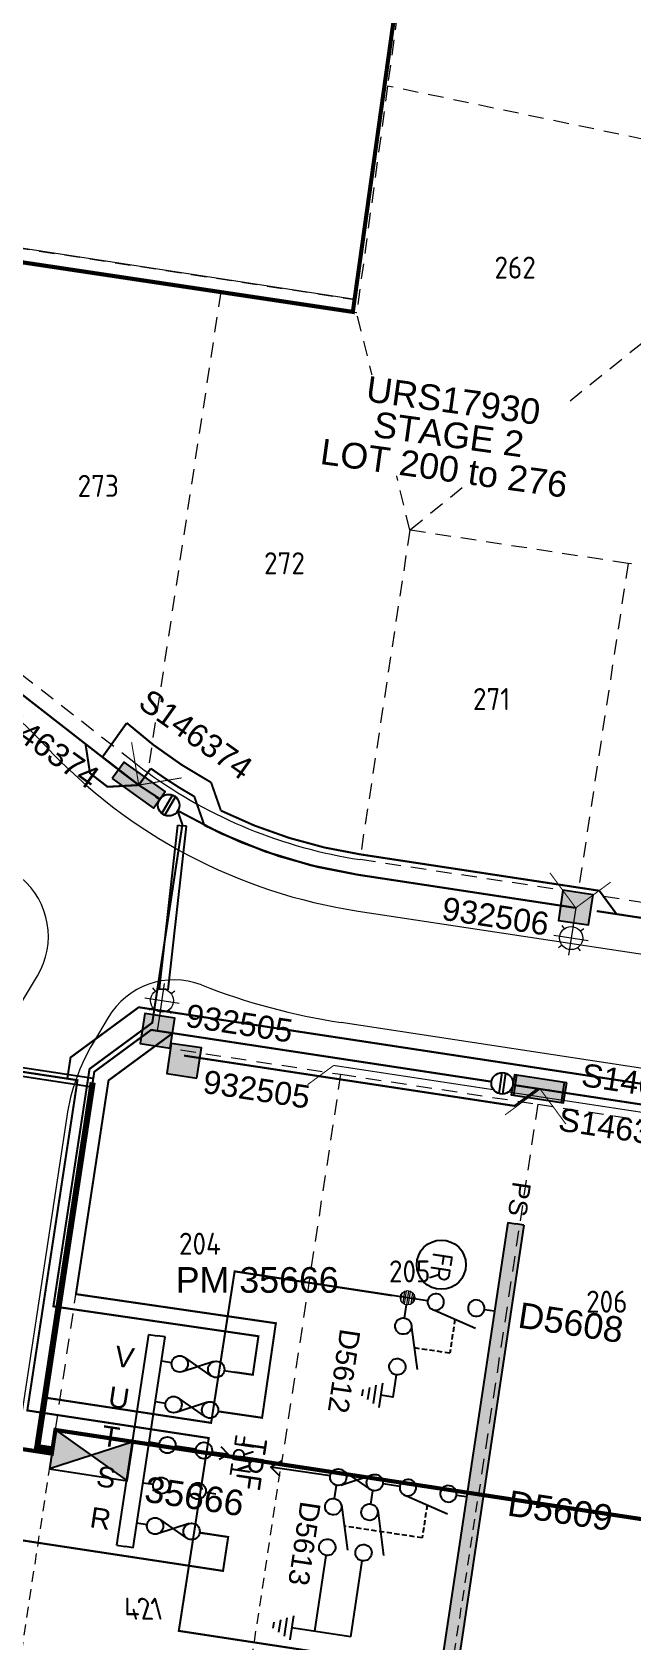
# Model space of a CAD drawing. Header units: metres. Extents: x 277548 to 280124, y 6243677 to 6246862.
# Drawn here: x 278535.6 to 278594.1, y 6245019.5 to 6245176.4 of the extents above; entities that cross this region are included whole.
import ezdxf
from ezdxf.enums import TextEntityAlignment as Align

# ---------------------------------------------------------------- set-up
doc = ezdxf.new("R2010")
doc.units = ezdxf.units.M
for name, pattern in [('A', [0]), ('Cable New OH', [6, 4, -2]), ('CENTERX2', [4, 2.5, -0.5, 0.5, -0.5]), ('Dash', [5, 3, -2]), ('DASHED', [0.75, 0.5, -0.25]), ('DIVIDE', [1.25, 0.5, -0.25, 0, -0.25, 0, -0.25]), ('IECLAUG', [3, 2, -1]), ('IECLCENT', [15.5, 9.5, -2, 2, -2]), ('PHANTOM2', [1.25, 0.625, -0.125, 0.125, -0.125, 0.125, -0.125])]:
    doc.linetypes.add(name, pattern=pattern)
doc.layers.get('0').update_dxf_attribs({"color": 6})
for name, color, linetype, lineweight, true_color in [('_User ZKERB-3-1', 7, 'Continuous', 0, 0x949494), ('_User ZSTG1-1-1', 7, 'Continuous', 0, 0x0000f0), ('_User ZSTG2-1-1', 7, 'Continuous', 0, 0x0000f0), ('_User ZSTG4-1-1', 7, 'Continuous', 0, 0x0000f0)]:
    doc.layers.add(name, color=color, linetype=linetype, lineweight=lineweight, true_color=true_color)
for name, color, linetype, lineweight in [('_User ZSTG1-1-5', 7, 'Continuous', 0), ('_User ZSTG4-1-5', 7, 'Continuous', 0), ('Cadastre Land Parcels_SP_EXT', 9, 'Continuous', 5)]:
    doc.layers.add(name, color=color, linetype=linetype, lineweight=lineweight)
for name, color, linetype in [('Duct_SP_EXT', 7, 'Continuous'), ('Equip_LV_EXT', 7, 'Continuous'), ('Equip_SP_SL_NEW', 2, 'Continuous'), ('Notes', 7, 'Continuous'), ('Notes_HV_MISC', 7, 'Continuous'), ('Notes_LV_MISC', 7, 'Continuous'), ('Notes_SP_MISC', 7, 'Continuous'), ('Sub_HV_EXT', 7, 'Continuous'), ('Sub_LV_EXT', 7, 'Continuous'), ('Sub_SP_EXT', 7, 'Continuous'), ('SupportsUG_SP_LV_NEW', 2, 'Continuous'), ('SupportsUG_SP_LV_SL_NEW', 2, 'Continuous')]:
    doc.layers.add(name, color=color, linetype=linetype)
doc.styles.add('ARIAL', font='arial.ttf', dxfattribs={"height": 2})
doc.styles.add('COLUMN_LABEL', font='arial.ttf')
doc.styles.add('iecARIAL', font='arial.ttf', dxfattribs={"height": 2})
doc.styles.add('iecISOCP', font='isocp.shx')
doc.styles.add('IESYMBOL1', font='isocp.shx')
doc.styles.add('POLE_LABEL', font='arial.ttf')
doc.styles.get("Standard").update_dxf_attribs({"font": 'arial.ttf'})
doc.styles.add('SWG_LABEL', font='arial.ttf')
doc.styles.add('SWITCH_LABEL', font='arial.ttf', dxfattribs={"height": 2.5})

# ---------------------------------------------------------------- blocks, each defined once
blk = doc.blocks.new('SUB_PADMOUNT_EXT')
for points in [[(0, 0), (-3.84, 1.92), (-3.84, -1.92)], [(0, 0), (3.84, 1.92), (3.84, -1.92)]]:
    blk.add_hatch(color=256).paths.add_polyline_path(points)
for p, q in [((3.84, 1.92), (-3.84, -1.92)), ((-3.84, 1.92), (3.84, -1.92))]:
    blk.add_line(p, q)
blk.add_lwpolyline([(-3.84, -1.92), (3.84, -1.92), (3.84, 1.92), (-3.84, 1.92)], close=True)
for tag, height, flags, p in [('ASSET_NUM', 2.5, 8, (2, 2)), ('STREET_CODE', 0.2, 9, (1.5, 0)), ('CONSTRUCTED_VOLTAGE', 0.2, 9, (1.5, -0.2)), ('OPERATING_VOLTAGE', 0.2, 9, (1.5, -0.6)), ('ORIENTATION', 0.2, 9, (1.5, -0.8)), ('OWNED_BY', 0.2, 9, (1.5, -1)), ('OPERATED_BY', 0.2, 9, (1.5, -1.2)), ('SECONDARY_VOLTAGE', 0.2, 9, (1.5, -1.6)), ('NO_PHASES', 0.2, 9, (1.5, -0.4)), ('MAINTAINED_BY', 0.2, 9, (1.5, -1.4)), ('STATE', 0.2, 9, (1.5, -1.8)), ('SUBSTATION_TYPE', 0.2, 9, (1.5, -2.2)), ('STREETNAME', 0.2, 9, (1.5, -3)), ('SUBURB', 0.2, 9, (1.5, -3.2)), ('PARENT', 0.2, 9, (1.5, -2)), ('USAGE', 0.2, 9, (1.5, -2.4)), ('LEGEND', 0.2, 9, (1.5, -2.6)), ('LOCATION', 0.2, 9, (1.5, -2.8)), ('Z', 0.2, 1, (1.5, -3.6)), ('NOTES', 0.2, 9, (1.5, -3.4))]:
    blk.add_attdef(tag, text='', height=height, dxfattribs=dict(flags=flags)).set_placement(p, align=Align.MIDDLE_LEFT)
blk = doc.blocks.new('*U97')
for tag, flags, p in [('OWNED_BY', 9, (1.5, -1.8)), ('OPERATED_BY', 9, (1.5, -2)), ('USAGE', 9, (1.5, -1.4)), ('NOTES', 9, (1.5, -1.6)), ('MAINTAINED_BY', 9, (1.5, -2.2)), ('TYPE', 9, (1.5, -2.6)), ('Z', 1, (1.5, -2.8)), ('NUMBER_OF_PHASES', 9, (1.5, -2.4))]:
    blk.add_attdef(tag, text='', height=0.2, dxfattribs=dict(flags=flags)).set_placement(p, align=Align.MIDDLE_LEFT)
blk.add_wipeout([(-0.81, 0.82), (-0.73, 0.65), (-0.63, 0.49), (-0.51, 0.35), (-0.37, 0.23), (-0.22, 0.12), (-0.05, 0.03), (0.12, -0.04), (0.31, -0.08), (0.49, -0.1), (0.68, -0.1), (0.87, -0.08), (1.05, -0.03), (1.22, 0.04), (1.38, 0.14), (1.53, 0.25), (1.67, 0.38), (1.79, 0.53), (1.89, 0.69), (1.96, 0.86), (2.02, 1.04), (2.05, 1.22), (2.06, 1.41), (2.05, 1.59), (2.01, 1.78), (1.95, 1.96), (1.87, 2.12), (1.77, 2.28), (1.64, 2.42), (1.51, 2.55), (1.35, 2.66), (1.19, 2.75), (1.01, 2.81), (0.83, 2.86), (0.64, 2.88), (0.46, 2.88), (0.27, 2.85), (0.09, 2.8), (-0.09, 2.73), (-0.25, 2.64), (-0.4, 2.53), (-0.53, 2.4), (-0.65, 2.25), (-0.75, 2.09), (-0.83, 1.92), (-0.88, 1.74), (-0.92, 1.56), (-0.93, 1.37), (-0.91, 1.18), (-0.87, 1)])
for p, q in [((1.84, 0.59), (-0.89, 1.73)), ((2.03, 1.05), (-0.7, 2.19))]:
    blk.add_line(p, q)
blk.add_circle((0.57, 1.39), 1.5)
at = {"flags": 9}
for tag, p in [('ACTUAL_STATUS', (1.5, 0)), ('CONSTRUCTED_VOLTAGE', (1.5, -0.2)), ('OPERATING_VOLTAGE', (1.5, -0.6)), ('ORIENTATION', (1.5, -0.8)), ('STATE', (1.5, -1)), ('SWITCH_TYPE', (1.5, -1.2)), ('NO_PHASES', (1.5, -0.4))]:
    blk.add_attdef(tag, text='', height=0.2, dxfattribs=at).set_placement(p, align=Align.MIDDLE_LEFT)
blk = doc.blocks.new('*U96')
for tag, flags, p in [('ACTUAL_STATUS', 9, (1.5, 0)), ('CONSTRUCTED_VOLTAGE', 9, (1.5, -0.2)), ('OPERATING_VOLTAGE', 9, (1.5, -0.6)), ('ORIENTATION', 9, (1.5, -0.8)), ('STATE', 9, (1.5, -1)), ('SWITCH_TYPE', 9, (1.5, -1.2)), ('OWNED_BY', 9, (1.5, -1.8)), ('OPERATED_BY', 9, (1.5, -2)), ('NO_PHASES', 9, (1.5, -0.4)), ('USAGE', 9, (1.5, -1.4)), ('NOTES', 9, (1.5, -1.6)), ('MAINTAINED_BY', 9, (1.5, -2.2)), ('TYPE', 9, (1.5, -2.6)), ('Z', 1, (1.5, -2.8)), ('NUMBER_OF_PHASES', 9, (1.5, -2.4))]:
    blk.add_attdef(tag, text='', height=0.2, dxfattribs=dict(flags=flags)).set_placement(p, align=Align.MIDDLE_LEFT)
blk.add_wipeout([(-0.46, -1.05), (-0.33, -0.91), (-0.23, -0.76), (-0.14, -0.59), (-0.07, -0.42), (-0.03, -0.23), (-0.01, -0.05), (-0.01, 0.14), (-0.04, 0.33), (-0.09, 0.51), (-0.16, 0.68), (-0.25, 0.84), (-0.36, 0.99), (-0.49, 1.13), (-0.64, 1.25), (-0.8, 1.34), (-0.97, 1.42), (-1.15, 1.48), (-1.34, 1.51), (-1.52, 1.52), (-1.71, 1.5), (-1.89, 1.46), (-2.07, 1.4), (-2.24, 1.32), (-2.4, 1.22), (-2.54, 1.1), (-2.67, 0.96), (-2.77, 0.8), (-2.86, 0.64), (-2.93, 0.46), (-2.97, 0.28), (-2.99, 0.09), (-2.99, -0.09), (-2.96, -0.28), (-2.91, -0.46), (-2.84, -0.63), (-2.75, -0.8), (-2.64, -0.95), (-2.5, -1.08), (-2.36, -1.2), (-2.2, -1.3), (-2.03, -1.37), (-1.85, -1.43), (-1.66, -1.46), (-1.48, -1.47), (-1.29, -1.46), (-1.11, -1.42), (-0.93, -1.36), (-0.76, -1.27), (-0.6, -1.17)])
for p, q in [((-1.73, 1.51), (-1.77, -1.45)), ((-1.23, 1.5), (-1.27, -1.46))]:
    blk.add_line(p, q)
blk.add_circle((-1.5, 0.02), 1.5)
blk = doc.blocks.new('PILLAR_EXT')
blk.add_hatch(color=256).paths.add_polyline_path([(-2.475, 0.99), (-2.475, -0.99), (2.475, -0.99), (2.475, 0.99)])
blk.add_lwpolyline([(-2.475, -0.99), (2.475, -0.99), (2.475, 0.99), (-2.475, 0.99)], close=True)
at = {"style": 'iecARIAL', "flags": 8}
blk.add_attdef('ASSET_NUM', text='', height=2, dxfattribs=at).set_placement((1.5, 3.5), align=Align.MIDDLE_RIGHT)
for tag, p, flags in [('OWNED_BY', (0, -0.2), 9), ('STATE', (0, -0.4), 9), ('SUPPORT_TYPE', (0, -0.6), 9), ('USAGE', (0, -0.8), 9), ('LEGEND', (0, -1), 9), ('LOCATION', (0, -1.2), 9), ('NOTES', (0, -1.4), 9), ('PARENT', (0, -1.6), 9), ('STREETNAME', (0, -1.8), 9), ('SUBURB', (0, -2), 1)]:
    blk.add_attdef(tag, p, '', height=0.2, dxfattribs=dict(flags=flags))
blk = doc.blocks.new('*U64')
at = {"lineweight": 15}
for p, q in [((0, 0), (-0.47, -2.46)), ((-0.33, -1.72), (-1.16, -6.14)), ((1.47, -4.35), (-2.96, -3.51)), ((-1.91, -2.23), (-1.59, -2.69)), ((0.96, -2.77), (0.49, -3.09)), ((-2.45, -5.09), (-1.98, -4.77)), ((0.42, -5.63), (0.1, -5.17))]:
    blk.add_line(p, q, dxfattribs=at)
blk.add_circle((-0.74, -3.93), 1.5, dxfattribs=at)
for tag, p, height, flags in [('OPERATING_VOLTAGE', (0.98, -1.65), 0.2, 9), ('ORIENTATION', (0.98, -1.85), 0.2, 9), ('OWNED_BY', (0.98, -2.05), 0.2, 9), ('STATE', (0.98, -2.25), 0.2, 9), ('CONSTRUCTED_VOLTAGE', (0.98, -0.65), 0.2, 9), ('CONTROL_TYPE', (0.98, -0.85), 0.2, 9), ('LANTERN_PURPOSE', (0.98, -1.05), 0.2, 9), ('LANTERN_TYPE', (0.98, -1.25), 0.2, 9), ('NO_PHASES', (0.98, -1.45), 0.2, 9), ('LNUMBER', (2.18, -3.25), 2.5, 8), ('USAGE', (0.98, -2.45), 0.2, 9), ('CEXIST', (0.98, -2.65), 0.2, 9), ('CNEW', (0.98, -2.85), 0.2, 9), ('CNUMBER', (0.98, -3.05), 0.2, 9), ('CREMOVE', (0.98, -3.25), 0.2, 9), ('CREPLACE', (0.98, -3.45), 0.2, 9), ('LKINGHEIGHT', (0.98, -3.65), 0.2, 9), ('LBRACKET', (0.98, -3.85), 0.2, 9), ('LBRACKETVOCAB', (0.98, -4.05), 0.2, 9), ('LCATEGORY', (0.98, -4.25), 0.2, 9), ('LCHARGE1', (0.98, -4.45), 0.2, 9), ('LCHARGE1PERCENT', (0.98, -4.65), 0.2, 9), ('LCHARGE2', (0.98, -4.85), 0.2, 9), ('LCHARGE2PERCENT', (0.98, -5.05), 0.2, 9), ('LCHARGE3', (0.98, -5.25), 0.2, 9), ('LCHARGE3PERCENT', (0.98, -5.45), 0.2, 9), ('LEXIST', (0.98, -5.65), 0.2, 9), ('LLAMP', (0.98, -5.85), 0.2, 9), ('LLAMPVOCAB', (0.98, -6.05), 0.2, 9), ('LMAST', (0.98, -6.25), 0.2, 9), ('LMASTVOCAB', (0.98, -6.45), 0.2, 9), ('LNEW', (0.98, -6.65), 0.2, 9), ('LANTNUMBER', (0.98, -6.85), 0.2, 9), ('LOUTREACH', (0.98, -7.25), 0.2, 9), ('LOUTREACHVOCAB', (0.98, -7.45), 0.2, 9), ('LRATECODE', (0.98, -7.65), 0.2, 9), ('LREMOVE', (0.98, -7.85), 0.2, 9), ('LREPLACE', (0.98, -8.05), 0.2, 9), ('LTYPE', (0.98, -8.25), 0.2, 9), ('LTYPEVOCAB', (0.98, -8.45), 0.2, 9), ('STREETNAME', (0.98, -9.25), 0.2, 9), ('SUBURB', (0.98, -9.45), 0.2, 1), ('LEGEND', (0.98, -8.65), 0.2, 9), ('LOCATION', (0.98, -8.85), 0.2, 9), ('NOTES', (0.98, -9.05), 0.2, 9)]:
    blk.add_attdef(tag, p, '', height=height, dxfattribs=dict(flags=flags))
blk = doc.blocks.new('COLUMN_EXT')
blk.add_hatch(color=256).paths.add_polyline_path([(-1.49, 1.48), (-1.49, -1.49), (1.48, -1.49), (1.48, 1.48)])
blk.add_lwpolyline([(-1.49, -1.49), (1.48, -1.49), (1.48, 1.48), (-1.49, 1.48)], close=True)
at = {"style": 'COLUMN_LABEL', "oblique": 15, "flags": 8}
blk.add_attdef('ASSET_NUM', text='', height=2, dxfattribs=at).set_placement((2, 2), align=Align.MIDDLE_LEFT)
at = {"flags": 9}
for tag, style, p in [('STRUCTURE_PLANT_NUMBER', 'POLE_LABEL', (1.81, 0.03)), ('STREET_CODE', 'COLUMN_LABEL', (1.81, -0.2))]:
    blk.add_attdef(tag, text='', height=0.2, dxfattribs=dict(at, style=style)).set_placement(p, align=Align.MIDDLE_LEFT)
for tag, p in [('COLUMN_TYPE', (1.81, -0.4)), ('OWNED_BY', (1.81, -0.6)), ('STATE', (1.81, -0.8)), ('USAGE', (1.81, -1)), ('STREETNAME', (1.81, -1.6)), ('LEGEND', (1.81, -1.2)), ('LOCATION', (1.81, -1.4)), ('SUBURB', (1.81, -1.8)), ('NOTES', (1.81, -2))]:
    blk.add_attdef(tag, text='', height=0.2, dxfattribs=at).set_placement(p, align=Align.MIDDLE_LEFT)
at = {"flags": 1}
blk.add_attdef('Z', (1.81, -2.35), '', height=0.2, dxfattribs=at)
blk = doc.blocks.new('TX_LINK_NEW')
h = blk.add_hatch(color=256)
edge = h.paths.add_edge_path()
edge.add_line((2.6, 0.05), (4.6, 0.05))
edge.add_arc((5.4, 0.01), 0.8, 177.2353, 184.4027)
edge.add_line((4.6, -0.05), (2.6, -0.05))
edge.add_arc((1.8, 0), 0.8, 356.4167, 363.5833)
blk.add_line((7.2, 0.01), (7.8, 0.01))
for points in [[(1, 0), (0, 0)], [(2.6, 0.05), (4.6, 0.05)], [(6.2, 0.01), (7.2, 0.01)], [(7, -0.59), (7.8, 0.01), (7, 0.61)], [(2.6, -0.05), (4.6, -0.05)]]:
    blk.add_lwpolyline(points)
for centre in [(1.8, 0), (5.4, 0.01)]:
    blk.add_circle(centre, 0.8)
for centre, start, end in [((1.8, 0), 356.4167, 3.5833), ((5.4, 0.01), 177.2353, 184.4027)]:
    blk.add_arc(centre, 0.8, start, end)
at = {"style": 'IESYMBOL1'}
blk.add_text('TRF', height=2, rotation=90, dxfattribs=at).set_placement((9.24, 0.01), align=Align.MIDDLE_CENTER)
at = {"flags": 1}
blk.add_attdef('Z', (0, 0), '', height=0.2, dxfattribs=at)
at = {"layer": 'Sub_LV_EXT', "flags": 1}
for tag, p in [('ORIENTATION', (2.14, -1.53)), ('USAGE', (2.14, -1.14)), ('NOTES', (2.14, -3.07))]:
    blk.add_attdef(tag, p, '', height=0.2, dxfattribs=at)
blk = doc.blocks.new('LV_UG_DFUSE_CLOSED_NEW')
for points in [[(1, 0), (0, 0)], [(5.04, 0.73), (2.16, -0.72)], [(5.05, -0.71), (2.16, 0.72)], [(6.2, 0.01), (7.2, 0.01)]]:
    blk.add_lwpolyline(points)
for centre in [(1.8, 0), (5.4, 0.01)]:
    blk.add_circle(centre, 0.8)
for tag, flags, p in [('ACTUAL_STATUS', 9, (1.5, 0)), ('CONSTRUCTED_VOLTAGE', 9, (1.5, -0.2)), ('OPERATED_BY', 9, (1.5, -0.6)), ('OWNED_BY', 9, (1.5, -1)), ('OPERATING_VOLTAGE', 9, (1.5, -1.2)), ('ORIENTATION', 9, (1.5, -1.4)), ('STATE', 9, (1.5, -1.6)), ('NO_PHASES', 9, (1.5, -0.4)), ('MAINTAINED_BY', 9, (1.5, -0.8)), ('SWITCH_TYPE', 9, (1.5, -1.8)), ('Z', 1, (1.5, -2.4)), ('USAGE', 9, (1.5, -2)), ('NOTES', 9, (1.5, -2.2))]:
    blk.add_attdef(tag, text='', height=0.2, dxfattribs=dict(flags=flags)).set_placement(p, align=Align.MIDDLE_LEFT)
blk = doc.blocks.new('A$C428B2335')
at = {"layer": 'Notes_LV_MISC', "flags": 128}
for points in [[(-2.38, -3.68), (-1.39, -3.83)], [(3.75, -4.6), (4.74, -4.75)]]:
    blk.add_lwpolyline(points, dxfattribs=at)
at = {"layer": 'Notes_LV_MISC'}
for centre in [(-0.6, -3.95), (2.96, -4.48)]:
    blk.add_circle(centre, 0.8, dxfattribs=at)
blk = doc.blocks.new('*U87')
at = {"layer": 'Sub_LV_EXT'}
for p, q in [((-1.6, 0), (-1.6, 20.8)), ((-1.6, 20.8), (-0.8, 20.8)), ((0, 20.8), (-0.8, 20.8)), ((0, 0), (0, 20.8)), ((-1.6, 0), (-0.8, 0)), ((0, 0), (-0.8, 0))]:
    blk.add_line(p, q, dxfattribs=at)
blk = doc.blocks.new('SWG_SIE_TRF_NOES_NEW')
for p, q in [((7.01, 0.8), (2.79, 1.95)), ((14.68, 0), (20.54, 0))]:
    blk.add_line(p, q)
at = {"linetype": 'DASHED'}
blk.add_lwpolyline([(4.9, 1.38), (4.9, 4.64), (12.61, 4.64)], dxfattribs=at)
for points in [[(2.2, 0.01), (1.2, 0.01)], [(19.54, -0.75), (20.54, 0), (19.54, 0.75)], [(7.8, 0), (9.45, 0)]]:
    blk.add_lwpolyline(points)
for points in [[(3, -0.79, 1), (3, 0.81, 1)], [(7, -0.8, 1), (7, 0.8, 1)]]:
    blk.add_lwpolyline(points, format="xyb", close=True)
at = {"flags": 1}
blk.add_attdef('Z', (0, 0), '', height=0.2, dxfattribs=at)
at = {"style": 'SWITCH_LABEL', "flags": 9}
blk.add_attdef('STREET_CODE', text='', height=0.2, dxfattribs=at).set_placement((0, -0.2), align=Align.MIDDLE_LEFT)
at = {"flags": 9}
for tag, p in [('ORIENTATION', (0, -0.4)), ('SUBURB', (0, -1)), ('STREETNAME', (0, -1.2)), ('PARENT', (0, -0.6)), ('USAGE', (0, -0.8)), ('LOCATION', (0, -1.4)), ('NOTES', (0, -1.6)), ('OPERATED_BY', (0, -2.11)), ('OWNED_BY', (0, -1.89)), ('MAINTAINED_BY', (0, -2.32))]:
    blk.add_attdef(tag, text='', height=0.2, dxfattribs=at).set_placement(p, align=Align.MIDDLE_LEFT)
blk = doc.blocks.new('SWG_FUSE_NEW')
for points in [[(1.15, 0.72), (4.04, -0.71)], [(1.16, -0.72), (4.04, 0.73)]]:
    blk.add_lwpolyline(points)
for centre in [(0.8, 0), (4.4, 0.01)]:
    blk.add_circle(centre, 0.8)
blk = doc.blocks.new('SWG_SIE_TRF_NEW')
at = {"linetype": 'CENTERX2'}
blk.add_blockref('SWG_SIE_TRF_NOES_NEW', (0, 0), dxfattribs=at)
at = {"linetype": 'CENTERX2', "rotation": 180}
blk.add_blockref('SWG_FUSE_NEW', (14.68, 0), dxfattribs=at)
at = {"style": 'IESYMBOL1'}
blk.add_text('TRF', height=2.5, rotation=89.9826, dxfattribs=at).set_placement((22.51, -0.05), align=Align.MIDDLE_CENTER)
blk = doc.blocks.new('FAULT_INDIC_SE')
blk.add_circle((0, 0), 2.4)
at = {"insert": (-1.15, 1), "char_height": 2, "width": 2.7042, "attachment_point": 1, "style": 'iecISOCP'}
blk.add_mtext('FR', dxfattribs=at)
blk = doc.blocks.new('SWG_SIE_SU_NEW')
blk.add_line((5.81, 0.79), (1.59, 1.94))
at = {"linetype": 'A', "lineweight": 0}
for p, q in [((7.98, 0.35), (7.98, -0.37)), ((8.18, -0.58), (8.18, 0.56)), ((8.38, 0.66), (8.38, -0.68)), ((8.58, -0.71), (8.58, 0.69)), ((8.78, 0.66), (8.78, -0.68)), ((8.98, -0.59), (8.98, 0.56)), ((9.18, 0.35), (9.18, -0.38))]:
    blk.add_line(p, q, dxfattribs=at)
at = {"linetype": 'DASHED'}
blk.add_lwpolyline([(3.7, 1.36), (3.7, 4.73), (7.22, 4.73)], dxfattribs=at)
for points in [[(1, 0), (0, 0)], [(6.6, -0.01), (10.1, -0.01)]]:
    blk.add_lwpolyline(points)
for points in [[(1.8, -0.8, 1), (1.8, 0.8, 1)], [(5.8, -0.81, 1), (5.8, 0.79, 1)]]:
    blk.add_lwpolyline(points, format="xyb", close=True)
at = {"linetype": 'A', "lineweight": 0}
blk.add_circle((8.58, -0.01), 0.7, dxfattribs=at)
at = {"style": 'SWG_LABEL', "flags": 8}
blk.add_attdef('ASSET_NUM', text='', height=2.5, rotation=179.9544, dxfattribs=at).set_placement((-2.4, 0.01), align=Align.MIDDLE_LEFT)
at = {"flags": 1}
blk.add_attdef('Z', (0, 0), '', height=0.2, dxfattribs=at)
at = {"style": 'SWITCH_LABEL', "flags": 9}
blk.add_attdef('STREET_CODE', text='', height=0.2, dxfattribs=at).set_placement((0, 0), align=Align.MIDDLE_LEFT)
at = {"flags": 9}
for tag, p in [('ORIENTATION', (0, -0.2)), ('SUBURB', (0, -0.8)), ('STREETNAME', (0, -1)), ('OWNED_BY', (-0.01, -1.62)), ('PARENT', (0, -0.4)), ('USAGE', (0, -0.6)), ('LOCATION', (0, -1.2)), ('NOTES', (0, -1.4)), ('OPERATED_BY', (-0.01, -1.84)), ('MAINTAINED_BY', (-0.01, -2.05))]:
    blk.add_attdef(tag, text='', height=0.2, dxfattribs=at).set_placement(p, align=Align.MIDDLE_LEFT)
blk = doc.blocks.new('SWG_SIE_TRS_ES_1_NEW')
for p, q in [((-6.1, 4.33), (-1.8, 5.55)), ((-6.1, 0.75), (-1.8, 1.97)), ((5.3, -2.29), (7.7, -2.29)), ((5.6, -2.89), (7.4, -2.89)), ((5.9, -3.49), (7.1, -3.49)), ((6.21, -4.09), (6.81, -4.09))]:
    blk.add_line(p, q)
for points in [[(-6.59, 3.56), (-7.89, 3.56)], [(6.5, 3.57), (-0.99, 3.57)], [(6.5, 3.57), (6.5, -2.29)], [(-6.59, -0.02), (-7.89, -0.02)], [(6.5, -0.01), (-0.99, -0.01)]]:
    blk.add_lwpolyline(points)
for points in [[(-5.79, 2.76, -1), (-5.79, 4.36, -1)], [(-1.79, 2.77, -1), (-1.79, 4.37, -1)], [(-5.79, -0.82, -1), (-5.79, 0.78, -1)], [(-1.79, -0.81, -1), (-1.79, 0.79, -1)]]:
    blk.add_lwpolyline(points, format="xyb", close=True)
at = {"flags": 1}
blk.add_attdef('Z', (0, 0), '', height=0.2, dxfattribs=at)
at = {"style": 'SWG_LABEL', "flags": 8}
blk.add_attdef('ASSET_NUM', text='', height=2.5, dxfattribs=at).set_placement((-1.81, -2.26), align=Align.MIDDLE_CENTER)
at = {"style": 'SWITCH_LABEL', "flags": 9}
blk.add_attdef('STREET_CODE', text='', height=0.2, dxfattribs=at).set_placement((0, -0.2), align=Align.MIDDLE_LEFT)
at = {"flags": 9}
for tag, p in [('ORIENTATION', (0, -0.4)), ('SUBURB', (0, -1)), ('STREETNAME', (0, -1.2)), ('PARENT', (0, -0.6)), ('USAGE', (0, -0.8)), ('LOCATION', (0, -1.4)), ('NOTES', (0, -1.6)), ('OWNED_BY', (0.01, -1.8)), ('OPERATED_BY', (0.01, -2.03)), ('MAINTAINED_BY', (0, -2.23))]:
    blk.add_attdef(tag, text='', height=0.2, dxfattribs=at).set_placement(p, align=Align.MIDDLE_LEFT)
blk = doc.blocks.new('SWG_SIE_ES_NEW')
for p, q in [((-5.79, 0.78), (-1.79, 1.93)), ((0.01, -1.21), (2.41, -1.21)), ((0.31, -1.81), (2.11, -1.81)), ((0.61, -2.41), (1.81, -2.41)), ((0.92, -3.01), (1.52, -3.01))]:
    blk.add_line(p, q)
for points in [[(-5.79, -0.82, -1), (-5.79, 0.78, -1)], [(-1.79, -0.81, -1), (-1.79, 0.79, -1)]]:
    blk.add_lwpolyline(points, format="xyb", close=True)
for points in [[(-6.59, -0.02), (-7.89, -0.02)], [(-0.99, -0.01), (1.21, -0.01), (1.21, -1.21)]]:
    blk.add_lwpolyline(points)
at = {"flags": 1}
blk.add_attdef('Z', (0, 0), '', height=0.2, dxfattribs=at)
at = {"style": 'SWITCH_LABEL', "flags": 9}
blk.add_attdef('STREET_CODE', text='', height=0.2, dxfattribs=at).set_placement((0, -0.2), align=Align.MIDDLE_LEFT)
at = {"flags": 9}
for tag, p in [('ORIENTATION', (0, -0.4)), ('SUBURB', (0, -1)), ('STREETNAME', (0, -1.2)), ('PARENT', (0, -0.6)), ('USAGE', (0, -0.8)), ('LOCATION', (0, -1.4)), ('NOTES', (0, -1.6)), ('OPERATED_BY', (0, -2.01)), ('OWNED_BY', (0, -1.78)), ('MAINTAINED_BY', (0, -2.21))]:
    blk.add_attdef(tag, text='', height=0.2, dxfattribs=at).set_placement(p, align=Align.MIDDLE_LEFT)
at = {"style": 'ARIAL', "flags": 8}
blk.add_attdef('ASSET_NUM', text='', height=2, dxfattribs=at).set_placement((14.3, -5.09), align=Align.MIDDLE_RIGHT)
blk = doc.blocks.new('*U78')
for p, q in [((-1.6, 0), (-1.6, 54.05)), ((-1.6, 54.05), (-0.8, 54.05)), ((0, 54.05), (-0.8, 54.05)), ((0, 0), (0, 54.05)), ((-1.6, 0), (-0.8, 0)), ((0, 0), (-0.8, 0))]:
    blk.add_line(p, q)
at = {"style": 'ARIAL'}
blk.add_attdef('SWG_TYPE', text='', height=1.8, rotation=90, dxfattribs=at).set_placement((-0.8, 54.8), align=Align.MIDDLE_LEFT)
blk.add_attdef('SUB_TYPE', text='', height=1.8, rotation=90, dxfattribs=at).set_placement((-0.8, -0.76), align=Align.MIDDLE_RIGHT)

msp = doc.modelspace()

# ---------------------------------------------------------------- linework, layer by layer
at = {"layer": '_User ZKERB-3-1', "linetype": 'Continuous'}
for p, q in [((278567.39225, 6245090.67618), (278660.47312, 6245076.52516)), ((278534.63166, 6245081.90638), (278536.09147, 6245084.36668)), ((278542.97153, 6245080.28443), (278541.51178, 6245077.82424)), ((278669.69484, 6245063.99679), (278565.73892, 6245079.80114)), ((278538.9393, 6245070.62494), (278534.01949, 6245038.26404))]:
    msp.add_line(p, q, dxfattribs=at)
for centre, radius, start, end in [((278504.72394, 6245076.7493), 44, 43.014327, 81.423622), ((278575.28311, 6245142.57978), 52.5, 223.014326, 261.355557), ((278529.64142, 6245088.1938), 7.5, 329.317386, 49.996019), ((278549.42158, 6245076.45731), 7.50014, 69.111608, 149.317387), ((278575.28311, 6245142.57978), 63.5, 248.582904, 261.355557), ((278558.7121, 6245067.61889), 20, 149.318366, 171.355555)]:
    msp.add_arc(centre, radius, start, end, dxfattribs=at)
at = {"layer": '_User ZSTG1-1-1', "color": 252, "linetype": 'Dash', "ltscale": 0.5, "true_color": 0x878787}
msp.add_line((278575.93578, 6245212.83527), (278570.26369, 6245171.18021), dxfattribs=at)
msp.add_lwpolyline([(278571.70103, 6245183.72604), (278481.78399, 6245197.49197), (278476.95502, 6245164.19004), (278567.05297, 6245150.34797), (278571.70103, 6245183.72604)], close=True, dxfattribs=at)
at = {"layer": '_User ZSTG2-1-1', "color": 252, "linetype": 'Dash', "ltscale": 0.5, "true_color": 0x878787}
for p, q in [((278570.26369, 6245171.18021), (278567.25461, 6245149.08193)), ((278602.63318, 6245164.44839), (278570.26369, 6245171.18021)), ((278535.02, 6245153.98253), (278553.97223, 6245151.10124)), ((278604.82586, 6245153.90797), (278572.43581, 6245127.8403)), ((278553.97223, 6245151.10124), (278546.84049, 6245104.19088)), ((278553.97223, 6245151.10124), (278567.25461, 6245149.08193)), ((278572.43581, 6245127.8403), (278567.25461, 6245149.08193)), ((278572.43581, 6245127.8403), (278567.55098, 6245095.7095)), ((278593.741, 6245124.60129), (278572.43581, 6245127.8403)), ((278593.741, 6245124.60129), (278588.85618, 6245092.47048)), ((278613.85983, 6245121.54264), (278593.741, 6245124.60129)), ((278545.50163, 6245105.19632), (278533.91266, 6245114.22287)), ((278588.85618, 6245092.47048), (278567.55098, 6245095.7095)), ((278610.16137, 6245089.23147), (278588.85618, 6245092.47048)), ((278543.01578, 6245074.15231), (278547.57155, 6245077.50566)), ((278547.57155, 6245077.50566), (278565.67315, 6245074.75368)), ((278537.83035, 6245040.04422), (278543.01578, 6245074.15231)), ((278565.67315, 6245074.75368), (278559.88652, 6245036.69104)), ((278565.67315, 6245074.75368), (278584.93186, 6245071.8258)), ((278584.93186, 6245071.8258), (278579.14522, 6245033.76315)), ((278584.93186, 6245071.8258), (278604.19057, 6245068.89791)), ((278537.83035, 6245040.04422), (278559.88652, 6245036.69104)), ((278559.88652, 6245036.69104), (278579.14522, 6245033.76315)), ((278579.14522, 6245033.76315), (278598.40393, 6245030.83526))]:
    msp.add_line(p, q, dxfattribs=at)
at = {"layer": '_User ZSTG4-1-1', "color": 252, "linetype": 'Dash', "ltscale": 0.35, "true_color": 0x8c8c8c}
for p, q in [((278534.5237, 6245018.29414), (278537.83035, 6245040.04422)), ((278554.09988, 6244998.6284), (278559.88652, 6245036.69104)), ((278573.35859, 6244995.70051), (278579.14522, 6245033.76315))]:
    msp.add_line(p, q, dxfattribs=at)
at = {"layer": 'Duct_SP_EXT'}
for p, q in [((278548.83218, 6245083.00488), (278550.6293, 6245098.95071)), ((278550.6293, 6245098.95071), (278550.21194, 6245098.99775)), ((278547.99747, 6245083.09895), (278548.41483, 6245083.05192)), ((278548.83218, 6245083.00488), (278548.41483, 6245083.05192)), ((278526.57705, 6245075.78825), (278541.40455, 6245073.53404)), ((278526.7033, 6245076.61871), (278541.5308, 6245074.36449)), ((278541.40455, 6245073.53404), (278541.46768, 6245073.94926)), ((278541.5308, 6245074.36449), (278541.46768, 6245073.94926))]:
    msp.add_line(p, q, dxfattribs=at)
at = {"layer": 'Notes_LV_MISC', "color": 0, "linetype": 'IECLCENT', "ltscale": 0.5, "const_width": 0.2, "flags": 128}
for points in [[(278509.60618, 6245122.53318), (278511.58381, 6245122.23492, -0.099747602), (278528.66399, 6245116.02873, -0.02860536), (278532.99091, 6245113.03949, 0.000005), (278540.7713, 6245106.97936), (278541.20762, 6245104.12399), (278542.91845, 6245102.80062), (278545.96946, 6245102.96911)], [(278588.63072, 6245090.98752), (278567.32553, 6245094.22654, -0.080690481), (278552.37065, 6245099.04844), (278551.39337, 6245101.85016, -0.026922178), (278547.14198, 6245104.58988), (278545.96973, 6245102.96949)]]:
    msp.add_lwpolyline(points, format="xyb", dxfattribs=at)
at = {"layer": 'Notes_LV_MISC', "linetype": 'IECLCENT', "ltscale": 0.75, "const_width": 0.2, "flags": 128}
msp.add_lwpolyline([(278631.24111, 6245084.50949), (278609.93592, 6245087.74851), (278592.61948, 6245090.38112), (278590.9428, 6245092.659), (278588.93133, 6245092.9648), (278567.62614, 6245096.20382, -0.076438711), (278553.99191, 6245100.47304), (278553.03207, 6245103.22476, -0.056162722), (278544.79719, 6245109.03362), (278542.42712, 6245105.70918), (278545.96946, 6245102.96911)], format="xyb", dxfattribs=at)
at = {"layer": 'Notes_LV_MISC', "linetype": 'IECLCENT', "ltscale": 0.5, "const_width": 0.2, "flags": 128}
for points in [[(278582.78443, 6245071.75736), (278582.65962, 6245071.6655), (278550.38924, 6245076.57154)], [(278584.93751, 6245073.34217), (278582.78443, 6245071.75736)]]:
    msp.add_lwpolyline(points, dxfattribs=at)
at = {"layer": 'Notes_LV_MISC', "linetype": 'IECLCENT', "ltscale": 0.75, "const_width": 0.2, "flags": 128}
msp.add_lwpolyline([(278551.91764, 6245030.02411), (278554.69894, 6245029.60128), (278554.19575, 6245026.29145), (278533.19055, 6245029.48486), (278534.51383, 6245038.189), (278523.14647, 6245039.91649), (278522.23867, 6245033.94528), (278520.26139, 6245034.24588), (278521.54117, 6245042.66386)], dxfattribs=at)
at = {"layer": 'Notes_SP_MISC', "linetype": 'IECLCENT', "ltscale": 0.5, "const_width": 0.2, "flags": 128}
msp.add_lwpolyline([(278606.05081, 6245154.77371, 0.231020118), (278615.28178, 6245149.71311, 0.169526756), (278622.86493, 6245151.9633, -0.196261566), (278634.62248, 6245154.79976), (278641.76227, 6245153.7143), (278663.06747, 6245150.47529), (278683.00964, 6245147.44349), (278687.09962, 6245141.88696), (278682.42202, 6245111.11917), (278678.6879, 6245086.55732), (278674.16371, 6245081.78223), (278668.25983, 6245078.88157), (278652.54631, 6245081.27048), (278631.24111, 6245084.50949), (278609.93592, 6245087.74851), (278590.68582, 6245090.67509)], format="xyb", dxfattribs=at)
at = {"layer": 'Notes_SP_MISC', "linetype": 'IECLAUG', "lineweight": -3, "ltscale": 0.25, "const_width": 0.1}
for points in [[(278550.15402, 6245103.67075), (278545.96973, 6245102.96949), (278545.26847, 6245107.15377)], [(278592.04755, 6245093.50254), (278588.63072, 6245090.98752), (278586.11571, 6245094.40435)], [(278562.44403, 6245073.72724), (278565.00219, 6245075.61431), (278605.04478, 6245069.52666), (278606.93104, 6245066.96404)], [(278581.74049, 6245070.79374), (278585.15732, 6245073.30876), (278587.67233, 6245069.89193)]]:
    msp.add_lwpolyline(points, dxfattribs=at)
at = {"layer": 'Notes_SP_MISC', "linetype": 'Continuous', "ltscale": 0.5, "const_width": 0.6, "flags": 128}
msp.add_lwpolyline([(278541.46768, 6245073.94926), (278536.05881, 6245038.37149), (278537.54177, 6245038.14603)], dxfattribs=at)

# ---------------------------------------------------------------- block references
at = {"layer": 'Equip_LV_EXT', "linetype": 'DIVIDE'}
for name, p, rotation in [('*U87', (278545.42377, 6245028.55901), 351.3555570120772), ('LV_UG_DFUSE_CLOSED_NEW', (278548.19071, 6245046.75907), 351.3555570117112), ('LV_UG_DFUSE_CLOSED_NEW', (278547.58752, 6245042.7915), 351.3555570117112), ('TX_LINK_NEW', (278546.98691, 6245038.84086), 351.3555570117112), ('LV_UG_DFUSE_CLOSED_NEW', (278545.78621, 6245030.94302), 351.3555570117112)]:
    msp.add_blockref(name, p, dxfattribs=dict(at, rotation=rotation))
msp.add_blockref('A$C428B2335', (278548.76646, 6245038.57032), dxfattribs=at)
at = {"layer": 'Equip_SP_SL_NEW'}
for p, xscale, yscale, zscale, rotation in [((278588.63298, 6245091.00235), 0.75, 0.75, 0.75, 2.093707621594235), ((278547.79475, 6245078.97379), 0.7500000000000001, 0.7500000000000001, 0.7500000000000001, 182.0895470148382)]:
    msp.add_blockref('*U64', p, dxfattribs=dict(at, xscale=xscale, yscale=yscale, zscale=zscale, rotation=rotation))
at = {"layer": 'Notes_LV_MISC'}
ref = msp.add_blockref('COLUMN_EXT', (278588.63298, 6245091.00235), dxfattribs=dict(at, rotation=261.355558))
ref.add_attrib('ASSET_NUM', '932506', dxfattribs={"layer": '0', "height": 2.25, "rotation": 171.355558, "text_generation_flag": 6}).set_placement((278585.99341, 6245089.38522), align=Align.MIDDLE_RIGHT)
ref = msp.add_blockref('COLUMN_EXT', (278550.38924, 6245076.08099), dxfattribs=dict(at, rotation=81.35555452348449))
ref.add_attrib('ASSET_NUM', '932505', dxfattribs={"layer": '0', "height": 2.25, "rotation": 351.3555545}).set_placement((278552.29694, 6245074.07089), align=Align.MIDDLE_LEFT)
at = {"layer": 'Sub_HV_EXT', "linetype": 'DIVIDE'}
ref = msp.add_blockref('SWG_SIE_ES_NEW', (278570.96489, 6245044.44591), dxfattribs=dict(at, rotation=261.4716647631181))
ref.add_attrib('ASSET_NUM', 'D5612', dxfattribs={"layer": '0', "height": 2, "rotation": 261.4716648, "style": 'ARIAL'}).set_placement((278565.41225, 6245041.71453), align=Align.MIDDLE_RIGHT)
ref = msp.add_blockref('SWG_SIE_TRF_NEW', (278579.17257, 6245033.37897), dxfattribs=dict(at, rotation=171.4716647631181))
ref.add_attrib('ASSET_NUM', 'D5609', dxfattribs={"layer": '0', "height": 2.5, "rotation": 351.4260386, "style": 'SWG_LABEL'}).set_placement((278582.04052, 6245032.94891), align=Align.MIDDLE_LEFT)
ref = msp.add_blockref('SWG_SIE_TRS_ES_1_NEW', (278564.11877, 6245026.82594), dxfattribs=dict(at, rotation=261.4716647631181))
ref.add_attrib('ASSET_NUM', 'D5613', dxfattribs={"layer": '0', "height": 2, "rotation": 261.4716648, "style": 'SWG_LABEL'}).set_placement((278562.14864, 6245028.9541), align=Align.MIDDLE_CENTER)
at = {"layer": 'Sub_SP_EXT'}
ref = msp.add_blockref('SUB_PADMOUNT_EXT', (278541.33815, 6245037.56887), dxfattribs=dict(at, rotation=351.3555559725272))
ref.add_attrib('ASSET_NUM', '35666', dxfattribs={"layer": '0', "height": 2.5, "rotation": 351.355556}).set_placement((278546.60675, 6245034.30127), align=Align.MIDDLE_LEFT)
at = {"layer": 'SupportsUG_SP_LV_SL_NEW'}
ref = msp.add_blockref('COLUMN_EXT', (278588.63298, 6245091.00235), dxfattribs=dict(at, rotation=261.355558))
ref.add_attrib('ASSET_NUM', '932506', dxfattribs={"layer": '0', "height": 2.25, "rotation": 171.355558, "text_generation_flag": 6}).set_placement((278585.99341, 6245089.38522), align=Align.MIDDLE_RIGHT)
ref = msp.add_blockref('COLUMN_EXT', (278547.797, 6245078.98862), dxfattribs=dict(at, rotation=81.35555452348449))
ref.add_attrib('ASSET_NUM', '932505', dxfattribs={"layer": '0', "height": 2.25, "rotation": 351.3555545}).set_placement((278550.60458, 6245080.52171), align=Align.MIDDLE_LEFT)

# ---------------------------------------------------------------- texts
at = {"layer": '_User ZSTG1-1-5', "color": 252, "linetype": 'Cable New OH', "true_color": 0x878787, "char_height": 2.15, "attachment_point": 7, "style": 'iecISOCP', "bg_fill": 3, "box_fill_scale": 1.05, "bg_fill_color": 256, "bg_fill_transparency": 0}
for s, insert, width in [('273', (278539.99807, 6245131.08962), 3.8823465), ('272', (278558.19807, 6245123.53962), 3.8659754), ('271', (278578.59807, 6245110.28962), 3.5734789), ('204', (278549.89807, 6245057.13962), 3.8757981), ('205', (278570.39807, 6245054.43962), 3.894352), ('206', (278589.64807, 6245051.48962), 3.8812551)]:
    msp.add_mtext(s, dxfattribs=dict(at, insert=insert, width=width))
at = {"layer": '_User ZSTG4-1-5', "color": 252, "lineweight": 0, "true_color": 0x8c8c8c, "style": 'iecISOCP', "oblique": 345}
msp.add_text('421', height=2.15, dxfattribs=at).set_placement((278544.7542, 6245021.52497))
at = {"layer": 'Equip_LV_EXT', "linetype": 'DIVIDE', "char_height": 2, "width": 1.1318539, "attachment_point": 7, "rotation": 351.355557, "style": 'iecARIAL'}
for s, insert in [('V', (278543.49726, 6245046.30429)), ('U', (278542.88391, 6245042.31786)), ('T', (278542.23129, 6245038.53874)), ('S', (278541.71209, 6245034.56206)), ('R', (278541.09875, 6245030.57562))]:
    msp.add_mtext(s, dxfattribs=dict(at, insert=insert))
at = {"layer": 'Notes_LV_MISC'}
msp.add_text('PM 35666', height=2.5, dxfattribs=at).set_placement((278557.5358, 6245054.68291), align=Align.MIDDLE_CENTER)

# ---------------------------------------------------------------- next in the draw order: hatches: boundary and pattern name
at = {"layer": 'Notes_HV_MISC'}
h = msp.add_hatch(color=256, dxfattribs=at)
h.dxf.hatch_style = 1
h.paths.add_polyline_path([(278583.57459, 6245060.03624), (278581.99228, 6245060.27352), (278573.97623, 6245006.81772), (278575.55854, 6245006.58044)])

# ---------------------------------------------------------------- next in the draw order: linework, layer by layer
at = {"layer": 'Notes_HV_MISC', "linetype": 'IECLCENT', "ltscale": 0.5, "const_width": 0.2}
msp.add_lwpolyline([(278465.03463, 6245090.30966), (278467.91225, 6245110.61766), (278490.81066, 6245107.16425), (278508.89952, 6245104.4362, -0.12871649), (278521.9296, 6245098.83923), (278525.68857, 6245095.91141), (278528.54434, 6245088.7426), (278526.6378, 6245076.20199), (278539.98444, 6245074.17291), (278535.08534, 6245041.94821), (278552.8026, 6245039.25467), (278549.87813, 6245020.43948), (278565.28706, 6245018.08663)], format="xyb", dxfattribs=at)
msp.add_lwpolyline([(278570.71426, 6245053.17046), (278555.33059, 6245055.51902), (278553.03298, 6245040.73688), (278536.79376, 6245043.20572), (278541.62621, 6245074.99202), (278547.18274, 6245079.082), (278550.94917, 6245078.5094), (278692.40182, 6245057.00445)], dxfattribs=at)
at = {"layer": 'Notes_LV_MISC', "linetype": 'IECLCENT', "ltscale": 0.75, "const_width": 0.2, "flags": 128}
for points in [[(278777.15438, 6245127.06179), (278713.77852, 6245136.69678), (278707.87463, 6245133.79612), (278703.35045, 6245129.02103), (278697.59882, 6245091.18866), (278692.70243, 6245058.98173), (278545.96525, 6245081.29008), (278539.31025, 6245076.39155), (278538.9958, 6245074.32322), (278526.6378, 6245076.20199)], [(278736.78409, 6245050.25704), (278549.27996, 6245078.76316), (278543.01578, 6245074.15231), (278539.83578, 6245053.29854), (278559.35295, 6245050.45784), (278558.01043, 6245041.23399), (278553.74214, 6245041.85524)]]:
    msp.add_lwpolyline(points, dxfattribs=at)
msp.add_lwpolyline([(278547.59016, 6245101.79722), (278547.61407, 6245101.83027, 0.012854375), (278549.74868, 6245100.49273), (278550.22862, 6245099.11682), (278547.28902, 6245079.78108), (278541.16301, 6245075.27193), (278537.63113, 6245052.10361), (278557.65254, 6245049.18953), (278557.10516, 6245045.4287), (278555.31078, 6245045.68986)], format="xyb", dxfattribs=at)
at = {"layer": 'Notes_SP_MISC', "linetype": 'IECLCENT', "ltscale": 0.5, "const_width": 0.2, "flags": 128}
msp.add_lwpolyline([(278588.63072, 6245090.98752), (278567.32553, 6245094.22654, -0.119538931), (278545.95023, 6245102.98356), (278544.59033, 6245104.00481, -0.000007455), (278532.99091, 6245113.03949, 0.02860536), (278528.66399, 6245116.02873, 0.099747602), (278511.58381, 6245122.23492), (278509.60618, 6245122.53318)], format="xyb", dxfattribs=at)
msp.add_lwpolyline([(278692.40182, 6245057.00445), (278550.94917, 6245078.5094), (278547.18274, 6245079.082), (278541.62621, 6245074.99202), (278541.46768, 6245073.94926)], dxfattribs=at)

# ---------------------------------------------------------------- next in the draw order: block references
at = {"layer": 'Sub_HV_EXT', "linetype": 'DIVIDE', "rotation": 171.4716647631181}
msp.add_blockref('*U78', (278581.99228, 6245060.27352), dxfattribs=at).add_auto_attribs({'SUB_TYPE': 'PS', 'SWG_TYPE': '8DJH'})
at = {"layer": 'Sub_HV_EXT', "linetype": 'DIVIDE', "rotation": 261.4716647631181}
msp.add_blockref('FAULT_INDIC_SE', (278575.51244, 6245056.1723), dxfattribs=at)
at = {"layer": 'Sub_HV_EXT', "linetype": 'DIVIDE'}
ref = msp.add_blockref('SWG_SIE_SU_NEW', (278580.70086, 6245051.6612), dxfattribs=dict(at, rotation=171.4716647631181))
ref.add_attrib('ASSET_NUM', 'D5608', dxfattribs={"layer": '0', "height": 2.5, "rotation": 351.4260386, "style": 'SWG_LABEL'}).set_placement((278583.0726, 6245051.29384), align=Align.MIDDLE_LEFT)

# ---------------------------------------------------------------- next in the draw order: texts
at = {"layer": '_User ZSTG1-1-5', "color": 252, "linetype": 'Cable New OH', "true_color": 0x878787, "insert": (278580.69807, 6245152.38962), "char_height": 2.15, "width": 3.8659754, "attachment_point": 7, "style": 'iecISOCP', "bg_fill": 3, "box_fill_scale": 1.05, "bg_fill_color": 256, "bg_fill_transparency": 0}
msp.add_mtext('262', dxfattribs=at)

# ---------------------------------------------------------------- next in the draw order: linework, layer by layer
at = {"layer": 'Cadastre Land Parcels_SP_EXT', "linetype": 'Continuous'}
msp.add_lwpolyline([(279153.18627, 6245168.51426), (278660.67525, 6245243.39005), (278599.53344, 6245252.68536), (278601.196, 6245264.05802), (278601.29599, 6245264.64499), (278601.42796, 6245265.22701), (278601.47398, 6245265.40801), (278601.64499, 6245265.97899), (278583.67196, 6245268.75696), (278557.97299, 6245272.61701), (278557.97299, 6245272.61701), (278494.03899, 6245282.31001), (278491.1409, 6245262.39853), (278580.74285, 6245248.54404), (278576.39803, 6245217.15499), (278571.70103, 6245183.72604), (278567.05297, 6245150.34797), (278476.95502, 6245164.19004), (278469.09201, 6245108.23398), (278489.14298, 6245105.09596), (278466.94294, 6244948.90088), (279257.03894, 6244823.62074)], dxfattribs=at)

# ---------------------------------------------------------------- next in the draw order: block references
at = {"layer": 'Equip_LV_EXT', "xscale": 0.7, "yscale": 0.7, "zscale": 0.7}
for name, p, rotation in [('*U97', (278547.98502, 6245101.53274), 262.2249757050721), ('*U96', (278582.49062, 6245073.71417), 352.2249757050722)]:
    msp.add_blockref(name, p, dxfattribs=dict(at, rotation=rotation))

# ---------------------------------------------------------------- next in the draw order: texts
at = {"layer": 'Notes', "insert": (278576.22876, 6245137.18144), "char_height": 2.5, "attachment_point": 5, "rotation": 352.1388568, "line_spacing_factor": 0.8, "style": 'ARIAL', "bg_fill": 3, "box_fill_scale": 1.05, "bg_fill_color": 256, "bg_fill_transparency": 0}
msp.add_mtext('URS17930 \\PSTAGE 2\\PLOT 200 to 276', dxfattribs=at)

# ---------------------------------------------------------------- next in the draw order: linework, layer by layer
at = {"layer": '_User ZSTG2-1-1', "color": 7, "linetype": 'Continuous'}
msp.add_lwpolyline([(278545.50164, 6245105.19632, 0.008813041), (278546.84049, 6245104.19087, 0.119469989), (278567.55098, 6245095.7095)], format="xyb", dxfattribs=at)
at = {"layer": 'Duct_SP_EXT'}
for p, q in [((278547.99747, 6245083.09895), (278549.79459, 6245099.04479)), ((278549.79459, 6245099.04479), (278550.21194, 6245098.99775))]:
    msp.add_line(p, q, dxfattribs=at)
at = {"layer": 'Notes', "color": 20, "linetype": 'PHANTOM2', "ltscale": 7.5, "true_color": 0xff470a, "const_width": 0.4, "flags": 128}
msp.add_lwpolyline([(278491.1409, 6245262.39853), (278580.82827, 6245248.76502), (278566.8694, 6245149.14049), (278476.73864, 6245162.65024), (278469.15313, 6245108.669), (278490.58761, 6245105.68093), (278481.62159, 6245046.23023), (278519.68421, 6245040.44342), (278537.47973, 6245037.73798), (278537.83035, 6245040.04422), (278712.8503, 6245013.43606), (278718.64237, 6245051.49788), (278726.85868, 6245050.12118), (278729.13217, 6245065.07548), (278732.30009, 6245085.91305), (278732.31704, 6245097.45294), (278751.35871, 6245095.30822), (278812.84224, 6245085.96092), (278827.54905, 6245085.36041), (278876.98037, 6245078.50613), (279083.60407, 6245047.09327), (279090.03231, 6245046.11599), (279144.98476, 6245027.52503, 0.130972358), (279149.70392, 6245088.12442), (279153.18627, 6245168.51426), (279145.25411, 6245169.72018), (279149.03558, 6245165.1227), (279147.36236, 6245126.49632), (279111.26352, 6245134.42811), (278893.7627, 6245167.49461), (278772.07802, 6245187.00574), (278635.14377, 6245207.82359), (278634.99144, 6245206.83542), (278595.44789, 6245212.8472), (278575.93578, 6245212.83527), (278580.82827, 6245248.76502), (278491.1409, 6245262.39853)], format="xyb", close=True, dxfattribs=at)

# ---------------------------------------------------------------- next in the draw order: block references
at = {"layer": 'Notes_LV_MISC'}
ref = msp.add_blockref('PILLAR_EXT', (278545.96973, 6245102.96949), dxfattribs=dict(at, rotation=324.514050840548))
ref.add_attrib('ASSET_NUM', 'S146374', dxfattribs={"layer": '0', "height": 2.25, "rotation": 324.5140508}).set_placement((278546.42169, 6245111.57331), align=Align.MIDDLE_LEFT)
ref = msp.add_blockref('PILLAR_EXT', (278584.93751, 6245073.34217), dxfattribs=dict(at, rotation=171.3555565290012))
ref.add_attrib('ASSET_NUM', 'S146375', dxfattribs={"layer": '0', "height": 2.25, "rotation": 171.3555565, "text_generation_flag": 6}).set_placement((278599.43623, 6245068.50367), align=Align.MIDDLE_RIGHT)
at = {"layer": 'SupportsUG_SP_LV_NEW'}
ref = msp.add_blockref('PILLAR_EXT', (278545.96973, 6245102.96949), dxfattribs=dict(at, rotation=324.514050840548))
ref.add_attrib('ASSET_NUM', 'S146374', dxfattribs={"layer": '0', "height": 2.25, "rotation": 324.5140508}).set_placement((278531.46699, 6245110.68068), align=Align.MIDDLE_LEFT)
ref = msp.add_blockref('PILLAR_EXT', (278585.15732, 6245073.30876), dxfattribs=dict(at, rotation=171.3555565290012))
ref.add_attrib('ASSET_NUM', 'S146375', dxfattribs={"layer": '0', "height": 2.25, "rotation": 171.3555565, "text_generation_flag": 6}).set_placement((278601.68535, 6245072.84582), align=Align.MIDDLE_RIGHT)

doc.saveas('drawing.dxf')
